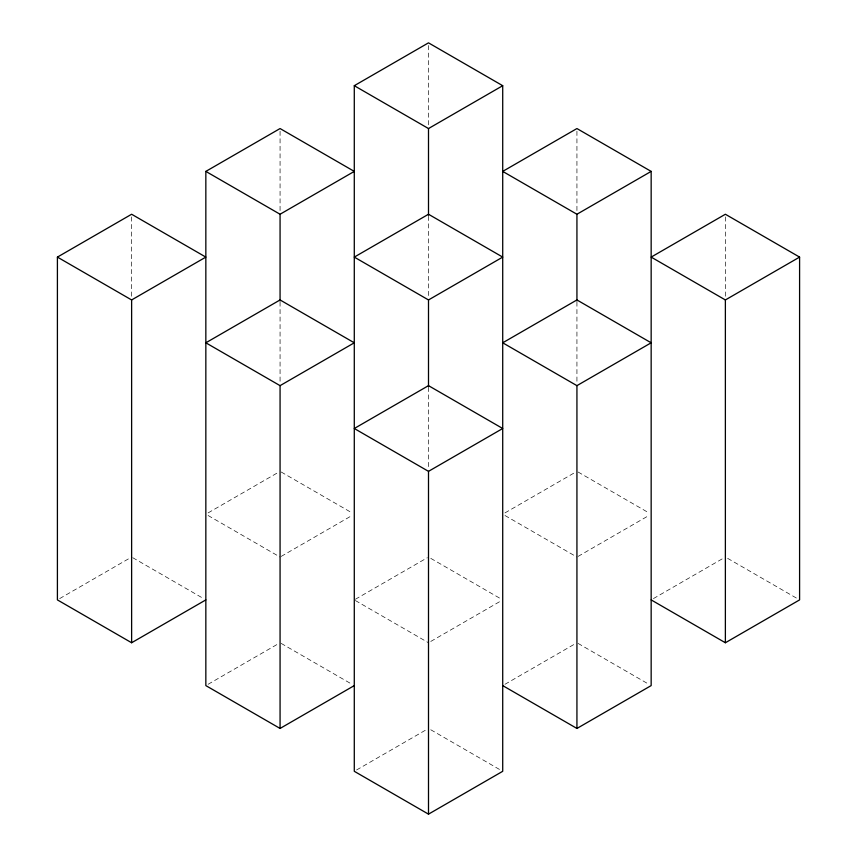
<?xml version="1.0" encoding="UTF-8"?>
<svg xmlns="http://www.w3.org/2000/svg" width="857" height="857" viewBox="0 0 857 857"><rect width="100%" height="100%" fill="white"/><g stroke="black" fill="none" stroke-linecap="round" stroke-linejoin="round"><path stroke-width="0.64" stroke-dasharray="4.29 3.21" d="M59.69 598.582L129.343 558.368M208.122 512.882L278.921 472.014M281.203 556.397L352.002 515.518M208.122 684.282L278.921 643.414M355.419 599.247L427.354 557.714M504.998 512.882L575.797 472.014M430.782 641.432L501.581 600.564M578.079 556.397L648.878 515.518M356.566 769.982L427.354 729.114M504.998 684.282L575.797 643.414M653.441 598.582L724.229 557.714M578.079 472.014L648.878 512.882M727.657 558.368L797.31 598.582M504.998 515.518L576.932 557.05M281.203 472.014L352.002 512.882M430.782 558.368L501.581 599.247M578.079 643.414L648.878 684.282M208.122 515.518L280.068 557.05M355.419 600.564L428.5 642.75M132.771 557.714L203.559 598.582M281.203 643.414L352.002 684.282M430.782 729.768L500.434 769.982M725.376 216.917L725.376 298.279M576.932 131.217L576.932 212.579M576.932 301.953L576.932 383.979M428.5 45.517L428.5 126.879M428.5 216.253L428.5 298.279M428.5 387.321L428.5 469.679M280.068 131.217L280.068 212.579M280.068 301.953L280.068 383.979M131.624 216.917L131.624 298.279"/><path stroke-width="1.29" d="M57.408 257.1L131.624 214.25L205.841 257.1L131.624 299.95L57.408 257.1L57.408 599.9L131.624 642.75L205.841 599.9M205.841 171.4L280.068 128.55L354.284 171.4L280.068 214.25L205.841 171.4L205.841 685.6L280.068 728.45L354.284 685.6M354.284 85.7L428.5 42.85L502.716 85.7L502.716 771.3L428.5 814.15L354.284 771.3L354.284 85.7L428.5 128.55L502.716 85.7M280.068 385.65L354.284 342.8L280.068 299.95L205.841 342.8L280.068 385.65L280.068 728.45M428.5 299.95L502.716 257.1L428.5 214.25L354.284 257.1L428.5 299.95L428.5 386.646M651.159 171.4L576.932 128.55L502.716 171.4L576.932 214.25L651.159 171.4L651.159 685.6L576.932 728.45L502.716 685.6M428.5 471.35L502.716 428.5L428.5 385.65L354.284 428.5L428.5 471.35L428.5 814.15M576.932 385.65L651.159 342.8L576.932 299.95L502.716 342.8L576.932 385.65L576.932 728.45M799.592 257.1L725.376 214.25L651.159 257.1L725.376 299.95L799.592 257.1L799.592 599.9L725.376 642.75L651.159 599.9M725.376 299.95L725.376 642.75M576.932 214.25L576.932 300.946M428.5 128.55L428.5 215.246M280.068 214.25L280.068 300.946M131.624 299.95L131.624 642.75"/></g></svg>
